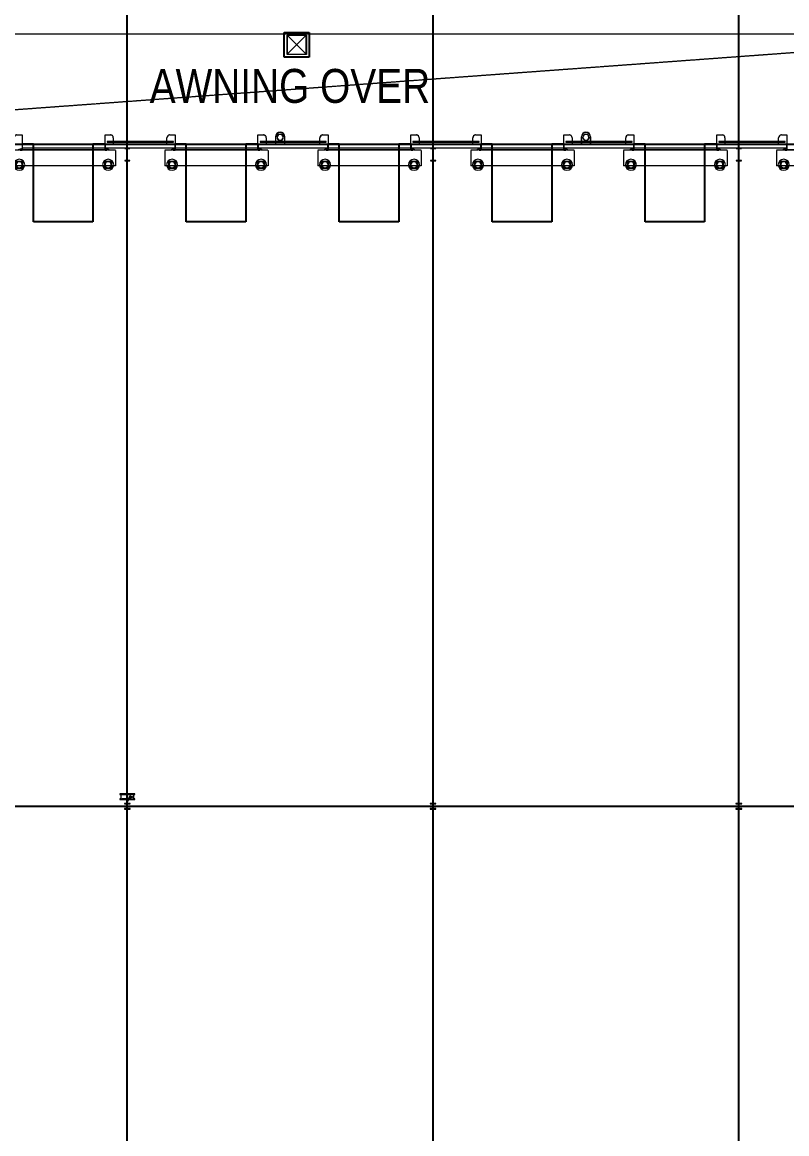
# Model space of a CAD drawing. Header units: millimetres. Extents: x -677815 to 476396, y -125373 to 39000.
# Drawn here: x 17138 to 44862, y -35873 to 4417 of the extents above; entities that cross this region are included whole.
import ezdxf

# ---------------------------------------------------------------- set-up
doc = ezdxf.new("R2010")
doc.units = ezdxf.units.MM
for name, pattern in [('Xref building Toll$0$_SBA Dash - Loose', [5, 3, -2]), ('Xref building Toll$0$_SBA Dash - Tight', [1.6, 1, -0.6]), ('Xref building Toll$0$CENTER', [7, 4, -1, 1, -1]), ('Xref building Toll$0$Grid Line', [22.225, 12.7, -3.175, 3.175, -3.175])]:
    doc.linetypes.add(name, pattern=pattern)
for name, color, linetype, lineweight in [('AM_BOR', 4, 'Continuous', 25), ('Xref building Toll$0$A-DETL', 90, 'Continuous', 9), ('Xref building Toll$0$A-DOOR', 31, 'Continuous', 9), ('Xref building Toll$0$A-DOOR-FRAM', 31, 'Continuous', 9), ('Xref building Toll$0$A-FLOR', 192, 'Continuous', 25), ('Xref building Toll$0$A-GENM', 13, 'Continuous', 9), ('Xref building Toll$0$A-WALL', 113, 'Continuous', 9), ('Xref building Toll$0$G-ANNO-TEXT', 40, 'Continuous', 35), ('Xref building Toll$0$P-PIPE', 3, 'Continuous', 9), ('Xref building Toll$0$P-SANR-FIXT', 6, 'Continuous', 9), ('Xref building Toll$0$P-SANR-FIXT-HDLN', 131, 'Continuous', 9), ('Xref building Toll$0$S-COLS', 52, 'Continuous', 9)]:
    doc.layers.add(name, color=color, linetype=linetype, lineweight=lineweight)
doc.layers.add('Xref building Toll$0$S-GRID', color=8, linetype='Continuous')
doc.styles.add('Xref building Toll$0$Arial Narrow_3', font='ARIALN.TTF', dxfattribs={"height": 1229.103343})

# ---------------------------------------------------------------- blocks, each defined once
blk = doc.blocks.new('Xref building Toll$0$Toll Grids')
at = {"layer": 'Xref building Toll$0$S-GRID', "linetype": 'Xref building Toll$0$Grid Line'}
for p, q in [((20948, -125373.3), (20948, 36031.5)), ((32035, -125373.3), (32035, 36031.5)), ((43122, -125373.3), (43122, 36031.5)), ((-9195.8, 0), (280997.7, 0)), ((-9195.8, -24000), (280997.7, -24000))]:
    blk.add_line(p, q, dxfattribs=at)
blk = doc.blocks.new('Xref building Toll$0$_SBA ROLLER LVDoor_C Clip At Side - 3000W x 3600H-V2-MASTER GROUND FLOOR')
at = {"layer": 'Xref building Toll$0$A-DOOR', "linetype": 'Xref building Toll$0$_SBA Dash - Tight'}
for p, q in [((-1875, 147), (-1875, 717)), ((-1875, 717), (1875, 717)), ((1875, 147), (1875, 717)), ((-1875, 147), (-1600, 147)), ((1600, 147), (1875, 147))]:
    blk.add_line(p, q, dxfattribs=at)
at = {"layer": 'Xref building Toll$0$A-DOOR'}
for p, q in [((-1625, 118), (-1580, 118)), ((-1625, 113), (-1625, 118)), ((-1575, 113), (-1625, 113)), ((-1580, 138), (-1575, 138)), ((-1580, 118), (-1580, 138)), ((-1575, 138), (-1575, 113)), ((-1575, 113), (-1500, 113)), ((-1575, 101), (-1575, 113)), ((-1518, 101), (-1575, 101)), ((-1568, 147), (1568, 147)), ((-1568, 117), (-1568, 147)), ((1568, 117), (-1568, 117)), ((-1506, 75), (-1506, 89)), ((-1500, 113), (-1500, -87)), ((1500, 113), (1575, 113)), ((1500, -87), (1500, 113)), ((1506, 89), (1506, 75)), ((1575, 101), (1518, 101)), ((1568, 147), (1568, 117)), ((1575, 138), (1580, 138)), ((1575, 113), (1575, 138)), ((1575, 113), (1575, 101)), ((1625, 113), (1575, 113)), ((1580, 138), (1580, 118)), ((1580, 118), (1625, 118)), ((1625, 118), (1625, 113)), ((-1575, -87), (-1575, -75)), ((-1500, -87), (-1575, -87)), ((1575, -87), (1500, -87)), ((1575, -75), (1575, -87))]:
    blk.add_line(p, q, dxfattribs=at)
at = {"layer": 'Xref building Toll$0$A-DOOR', "linetype": 'Xref building Toll$0$CENTER'}
for p, q in [((-1800, -75), (-1500, -75)), ((-1800, -305), (-1800, -75)), ((-1800, -75), (1800, -75)), ((-1500, -75), (-1500, -405)), ((1500, -405), (1500, -75)), ((1500, -75), (1800, -75)), ((1800, -75), (1800, -305)), ((-1500, -405), (-1700, -405)), ((1700, -405), (1500, -405))]:
    blk.add_line(p, q, dxfattribs=at)
at = {"layer": 'Xref building Toll$0$A-DOOR'}
for centre, start, end in [((-1518, 89), 360, 90), ((1518, 89), 90, 180)]:
    blk.add_arc(centre, 12, start, end, dxfattribs=at)
at = {"layer": 'Xref building Toll$0$A-DOOR', "linetype": 'Xref building Toll$0$CENTER'}
for centre, start, end in [((-1700, -305), 180, 270), ((1700, -305), 270, 0)]:
    blk.add_arc(centre, 100, start, end, dxfattribs=at)
at = {"layer": 'Xref building Toll$0$A-DOOR-FRAM'}
for p, q in [((-1575, 151), (-1505, 151)), ((-1575, 113), (-1575, 151)), ((-1505, 113), (-1575, 113)), ((-1573, 149), (-1573, 115)), ((-1505, 149), (-1573, 149)), ((-1573, 115), (-1505, 115)), ((-1505, 151), (-1505, 149)), ((-1505, 115), (-1505, 113)), ((1505, 151), (1575, 151)), ((1505, 149), (1505, 151)), ((1573, 149), (1505, 149)), ((1505, 115), (1573, 115)), ((1505, 113), (1505, 115)), ((1575, 113), (1505, 113)), ((1573, 115), (1573, 149)), ((1575, 151), (1575, 113)), ((-1800, -140), (-1800, -75)), ((-1800, -305), (-1800, -169)), ((-1506, -75), (-1500, -75)), ((-1500, -75), (-1500, -405)), ((1500, -75), (1506, -75)), ((1500, -405), (1500, -75)), ((1800, -75), (1800, -140)), ((1800, -169), (1800, -305)), ((-1500, -405), (-1700, -405)), ((1700, -405), (1500, -405))]:
    blk.add_line(p, q, dxfattribs=at)
at = {"layer": 'Xref building Toll$0$A-DOOR-FRAM', "lineweight": 9}
blk.add_line((1562, -75), (-1562, -75), dxfattribs=at)
at = {"layer": 'Xref building Toll$0$A-DOOR-FRAM'}
for centre, start, end in [((-1700, -305), 180, 270), ((1700, -305), 270, 0)]:
    blk.add_arc(centre, 100, start, end, dxfattribs=at)
blk = doc.blocks.new('Xref building Toll$0$Removable - Bollard Cast-In - 165 Bollard 1200 high - B2-623364-MASTER GROUND FLOOR')
at = {"layer": 'Xref building Toll$0$A-GENM'}
for p, q in [((122, 187), (-128, 187)), ((-128, 187), (-128, -63)), ((-128, -63), (-128, 187)), ((-128, 187), (122, 187)), ((-128, 187), (-128, 187)), ((122, -63), (122, 187)), ((122, 187), (122, -63)), ((122, 187), (122, 187)), ((-128, -63), (122, -63)), ((122, -63), (-128, -63)), ((-128, -63), (-128, -63)), ((122, -63), (122, -63))]:
    blk.add_line(p, q, dxfattribs=at)
for radius, start, end in [(200, 360, 180), (200, 0, 180), (200, 360, 180), (200, 0, 180), (200, 180, 360), (200, 180, 360), (200, 180, 360), (200, 180, 360), (113, 360, 180), (112, 0, 180), (113, 180, 360), (112, 180, 360)]:
    blk.add_arc((-3, 62), radius, start, end, dxfattribs=at)
blk = doc.blocks.new('Xref building Toll$0$_SBA ROLLER LVDoor_C Clip At Side - 3000W x 3600H-V1-MASTER GROUND FLOOR')
at = {"layer": 'Xref building Toll$0$A-DOOR', "linetype": 'Xref building Toll$0$_SBA Dash - Tight'}
for p, q in [((-1875, 147), (-1875, 717)), ((-1875, 717), (1875, 717)), ((1875, 147), (1875, 717)), ((-1875, 147), (-1600, 147)), ((1600, 147), (1875, 147))]:
    blk.add_line(p, q, dxfattribs=at)
at = {"layer": 'Xref building Toll$0$A-DOOR'}
for p, q in [((-1625, 118), (-1580, 118)), ((-1625, 113), (-1625, 118)), ((-1575, 113), (-1625, 113)), ((-1580, 138), (-1575, 138)), ((-1580, 118), (-1580, 138)), ((-1575, 138), (-1575, 113)), ((-1575, 113), (-1500, 113)), ((-1575, 101), (-1575, 113)), ((-1518, 101), (-1575, 101)), ((-1568, 147), (1568, 147)), ((-1568, 117), (-1568, 147)), ((1568, 117), (-1568, 117)), ((-1506, 75), (-1506, 89)), ((-1500, 113), (-1500, -87)), ((1500, 113), (1575, 113)), ((1500, -87), (1500, 113)), ((1506, 89), (1506, 75)), ((1575, 101), (1518, 101)), ((1568, 147), (1568, 117)), ((1575, 138), (1580, 138)), ((1575, 113), (1575, 138)), ((1575, 113), (1575, 101)), ((1625, 113), (1575, 113)), ((1580, 138), (1580, 118)), ((1580, 118), (1625, 118)), ((1625, 118), (1625, 113)), ((-1575, -87), (-1575, -75)), ((-1500, -87), (-1575, -87)), ((1575, -87), (1500, -87)), ((1575, -75), (1575, -87))]:
    blk.add_line(p, q, dxfattribs=at)
at = {"layer": 'Xref building Toll$0$A-DOOR', "linetype": 'Xref building Toll$0$CENTER'}
for p, q in [((-1800, -75), (-1500, -75)), ((-1800, -305), (-1800, -75)), ((-1800, -75), (1800, -75)), ((-1500, -75), (-1500, -405)), ((1500, -405), (1500, -75)), ((1500, -75), (1800, -75)), ((1800, -75), (1800, -305)), ((-1500, -405), (-1700, -405)), ((1700, -405), (1500, -405))]:
    blk.add_line(p, q, dxfattribs=at)
at = {"layer": 'Xref building Toll$0$A-DOOR'}
for centre, start, end in [((-1518, 89), 360, 90), ((1518, 89), 90, 180)]:
    blk.add_arc(centre, 12, start, end, dxfattribs=at)
at = {"layer": 'Xref building Toll$0$A-DOOR', "linetype": 'Xref building Toll$0$CENTER'}
for centre, start, end in [((-1700, -305), 180, 270), ((1700, -305), 270, 0)]:
    blk.add_arc(centre, 100, start, end, dxfattribs=at)
at = {"layer": 'Xref building Toll$0$A-DOOR-FRAM'}
for p, q in [((-1575, 151), (-1505, 151)), ((-1575, 113), (-1575, 151)), ((-1505, 113), (-1575, 113)), ((-1573, 149), (-1573, 115)), ((-1505, 149), (-1573, 149)), ((-1573, 115), (-1505, 115)), ((-1505, 151), (-1505, 149)), ((-1505, 115), (-1505, 113)), ((1505, 151), (1575, 151)), ((1505, 149), (1505, 151)), ((1573, 149), (1505, 149)), ((1505, 115), (1573, 115)), ((1505, 113), (1505, 115)), ((1575, 113), (1505, 113)), ((1573, 115), (1573, 149)), ((1575, 151), (1575, 113)), ((-1800, -140), (-1800, -75)), ((-1800, -305), (-1800, -169)), ((-1506, -75), (-1500, -75)), ((-1500, -75), (-1500, -405)), ((1500, -75), (1506, -75)), ((1500, -405), (1500, -75)), ((1800, -75), (1800, -140)), ((1800, -169), (1800, -305)), ((-1500, -405), (-1700, -405)), ((1700, -405), (1500, -405))]:
    blk.add_line(p, q, dxfattribs=at)
at = {"layer": 'Xref building Toll$0$A-DOOR-FRAM', "lineweight": 9}
blk.add_line((1562, -75), (-1562, -75), dxfattribs=at)
at = {"layer": 'Xref building Toll$0$A-DOOR-FRAM'}
for centre, start, end in [((-1700, -305), 180, 270), ((1700, -305), 270, 0)]:
    blk.add_arc(centre, 100, start, end, dxfattribs=at)
blk = doc.blocks.new('Xref building Toll$0$_SBA ROLLER LVDoor_C Clip At Side - 3000W x 3600H-V4-MASTER GROUND FLOOR')
at = {"layer": 'Xref building Toll$0$A-DOOR', "linetype": 'Xref building Toll$0$_SBA Dash - Tight'}
for p, q in [((-1875, 147), (-1875, 717)), ((-1875, 717), (1875, 717)), ((1875, 147), (1875, 717)), ((-1875, 147), (-1600, 147)), ((1600, 147), (1875, 147))]:
    blk.add_line(p, q, dxfattribs=at)
at = {"layer": 'Xref building Toll$0$A-DOOR'}
for p, q in [((-1625, 118), (-1580, 118)), ((-1625, 113), (-1625, 118)), ((-1575, 113), (-1625, 113)), ((-1580, 138), (-1575, 138)), ((-1580, 118), (-1580, 138)), ((-1575, 138), (-1575, 113)), ((-1575, 113), (-1500, 113)), ((-1575, 101), (-1575, 113)), ((-1518, 101), (-1575, 101)), ((-1568, 147), (1568, 147)), ((-1568, 117), (-1568, 147)), ((1568, 117), (-1568, 117)), ((-1506, 75), (-1506, 89)), ((-1500, 113), (-1500, -87)), ((1500, 113), (1575, 113)), ((1500, -87), (1500, 113)), ((1506, 89), (1506, 75)), ((1575, 101), (1518, 101)), ((1568, 147), (1568, 117)), ((1575, 138), (1580, 138)), ((1575, 113), (1575, 138)), ((1575, 113), (1575, 101)), ((1625, 113), (1575, 113)), ((1580, 138), (1580, 118)), ((1580, 118), (1625, 118)), ((1625, 118), (1625, 113)), ((-1575, -87), (-1575, -75)), ((-1500, -87), (-1575, -87)), ((1575, -87), (1500, -87)), ((1575, -75), (1575, -87))]:
    blk.add_line(p, q, dxfattribs=at)
at = {"layer": 'Xref building Toll$0$A-DOOR', "linetype": 'Xref building Toll$0$CENTER'}
for p, q in [((-1800, -75), (-1500, -75)), ((-1800, -305), (-1800, -75)), ((-1800, -75), (1800, -75)), ((-1500, -75), (-1500, -405)), ((1500, -405), (1500, -75)), ((1500, -75), (1800, -75)), ((1800, -75), (1800, -305)), ((-1500, -405), (-1700, -405)), ((1700, -405), (1500, -405))]:
    blk.add_line(p, q, dxfattribs=at)
at = {"layer": 'Xref building Toll$0$A-DOOR'}
for centre, start, end in [((-1518, 89), 360, 90), ((1518, 89), 90, 180)]:
    blk.add_arc(centre, 12, start, end, dxfattribs=at)
at = {"layer": 'Xref building Toll$0$A-DOOR', "linetype": 'Xref building Toll$0$CENTER'}
for centre, start, end in [((-1700, -305), 180, 270), ((1700, -305), 270, 0)]:
    blk.add_arc(centre, 100, start, end, dxfattribs=at)
at = {"layer": 'Xref building Toll$0$A-DOOR-FRAM'}
for p, q in [((-1575, 151), (-1505, 151)), ((-1575, 113), (-1575, 151)), ((-1505, 113), (-1575, 113)), ((-1573, 149), (-1573, 115)), ((-1505, 149), (-1573, 149)), ((-1573, 115), (-1505, 115)), ((-1505, 151), (-1505, 149)), ((-1505, 115), (-1505, 113)), ((1505, 151), (1575, 151)), ((1505, 149), (1505, 151)), ((1573, 149), (1505, 149)), ((1505, 115), (1573, 115)), ((1505, 113), (1505, 115)), ((1575, 113), (1505, 113)), ((1573, 115), (1573, 149)), ((1575, 151), (1575, 113)), ((-1800, -140), (-1800, -75)), ((-1800, -305), (-1800, -169)), ((-1506, -75), (-1500, -75)), ((-1500, -75), (-1500, -405)), ((1500, -75), (1503, -75)), ((1500, -405), (1500, -75)), ((1800, -75), (1800, -140)), ((1800, -169), (1800, -305)), ((-1500, -405), (-1700, -405)), ((1700, -405), (1500, -405))]:
    blk.add_line(p, q, dxfattribs=at)
at = {"layer": 'Xref building Toll$0$A-DOOR-FRAM', "lineweight": 9}
blk.add_line((1562, -75), (-1562, -75), dxfattribs=at)
at = {"layer": 'Xref building Toll$0$A-DOOR-FRAM'}
for centre, start, end in [((-1700, -305), 180, 270), ((1700, -305), 270, 0)]:
    blk.add_arc(centre, 100, start, end, dxfattribs=at)
blk = doc.blocks.new('Xref building Toll$0$UC-Universal Column-Column - C2_5-200UC60-1338436-MASTER GROUND FLOOR')
at = {"layer": 'Xref building Toll$0$S-COLS', "lineweight": 18}
for p, q in [((105, 102.5), (-105, 102.5)), ((-105, 102.5), (-105, 88.3)), ((-105, 88.3), (-16.05, 88.3)), ((-4.65, 76.9), (-4.65, -76.9)), ((4.65, -76.9), (4.65, 76.9)), ((16.05, 88.3), (105, 88.3)), ((105, 88.3), (105, 102.5)), ((-16.05, -88.3), (-105, -88.3)), ((-105, -88.3), (-105, -102.5)), ((-105, -102.5), (105, -102.5)), ((105, -88.3), (16.05, -88.3)), ((105, -102.5), (105, -88.3))]:
    blk.add_line(p, q, dxfattribs=at)
at = {"layer": 'Xref building Toll$0$S-COLS'}
for p, q in [((-105, 102.5), (-105, 102.5)), ((-105, 88.3), (-105, 88.3)), ((105, 102.5), (105, 102.5)), ((105, 88.3), (105, 88.3)), ((-105, -88.3), (-105, -88.3)), ((-105, -102.5), (-105, -102.5)), ((105, -88.3), (105, -88.3)), ((105, -102.5), (105, -102.5))]:
    blk.add_line(p, q, dxfattribs=at)
at = {"layer": 'Xref building Toll$0$S-COLS', "lineweight": 18}
for centre, start, end in [((-16.05, 76.9), 0, 90), ((16.05, 76.9), 90, 180), ((-16.05, -76.9), 270, 0), ((16.05, -76.9), 180, 270)]:
    blk.add_arc(centre, 11.4, start, end, dxfattribs=at)
blk = doc.blocks.new('Xref building Toll$0$UB-Universal Beam-Column - C1_5_460UB67-1338434-MASTER GROUND FLOOR')
at = {"layer": 'Xref building Toll$0$S-COLS', "lineweight": 18}
for p, q in [((95, 227), (-95, 227)), ((-95, 227), (-95, 214.3)), ((-95, 214.3), (-15.65, 214.3)), ((-4.25, 202.9), (-4.25, -202.9)), ((4.25, -202.9), (4.25, 202.9)), ((15.65, 214.3), (95, 214.3)), ((95, 214.3), (95, 227)), ((-15.65, -214.3), (-95, -214.3)), ((-95, -214.3), (-95, -227)), ((-95, -227), (95, -227)), ((95, -214.3), (15.65, -214.3)), ((95, -227), (95, -214.3))]:
    blk.add_line(p, q, dxfattribs=at)
at = {"layer": 'Xref building Toll$0$S-COLS'}
for p, q in [((-95, 227), (-95, 227)), ((-95, 214.3), (-95, 214.3)), ((95, 227), (95, 227)), ((95, 214.3), (95, 214.3)), ((-95, -214.3), (-95, -214.3)), ((-95, -227), (-95, -227)), ((95, -214.3), (95, -214.3)), ((95, -227), (95, -227))]:
    blk.add_line(p, q, dxfattribs=at)
at = {"layer": 'Xref building Toll$0$S-COLS', "lineweight": 18}
for centre, start, end in [((-15.65, 202.9), 0, 90), ((15.65, 202.9), 90, 180), ((-15.65, -202.9), 270, 0), ((15.65, -202.9), 180, 270)]:
    blk.add_arc(centre, 11.4, start, end, dxfattribs=at)
blk = doc.blocks.new('Xref building Toll$0$DWP_Downpipe - 225mm-1784091-MASTER GROUND FLOOR')
at = {"layer": 'Xref building Toll$0$P-PIPE'}
for radius, start, end in [(113, 0, 180), (112, 0, 180), (113, 180, 360), (112, 180, 0), (107, 0, 180), (108, 360, 180), (107, 180, 360), (108, 180, 360)]:
    blk.add_arc((-34, -236), radius, start, end, dxfattribs=at)
blk = doc.blocks.new('Xref building Toll$0$IVS-GM-DownPipe Cover - DP 225mm-V82-MASTER GROUND FLOOR')
at = {"layer": 'Xref building Toll$0$A-GENM'}
for p, q in [((-166, 0), (-166, -170)), ((-162, -170), (-162, 0)), ((162, 0), (162, -170)), ((-166, -199), (-166, -264)), ((-162, -264), (-162, -199)), ((162, -199), (162, -264)), ((166, -170), (166, 0)), ((166, -264), (166, -199))]:
    blk.add_line(p, q, dxfattribs=at)
for radius, start in [(166, 360), (162, 0)]:
    blk.add_arc((0, 0), radius, start, 180, dxfattribs=at)
blk = doc.blocks.new('Xref building Toll$0$IVS-PLF-Floor Based-Site Sump Pit - 900x900x900mm-1389666-MASTER GROUND FLOOR')
at = {"layer": 'Xref building Toll$0$P-SANR-FIXT'}
for p, q in [((-350, 350), (350, 350)), ((-350, -350), (-350, 350)), ((345, 345), (-345, 345)), ((-345, 345), (-345, -345)), ((345, -345), (345, 345)), ((350, 350), (350, -350)), ((350, -350), (-350, -350)), ((-345, -345), (345, -345))]:
    blk.add_line(p, q, dxfattribs=at)
at = {"layer": 'Xref building Toll$0$P-SANR-FIXT-HDLN'}
for p, q in [((-345, -345), (345, 345)), ((-345, 345), (345, -345))]:
    blk.add_line(p, q, dxfattribs=at)
blk = doc.blocks.new('Xref building Toll$0$Fire_Hose_Reel_-_Non_Hosted_9381 - Fire_Hose_Reel_-_Non_Hosted_9381-1827019-MASTER GROUND FLOOR')
at = {"layer": 'Xref building Toll$0$P-SANR-FIXT'}
for p, q in [((269, 249), (-272, 249)), ((-272, 249), (-272, 224)), ((-272, 224), (-238, 224)), ((-238, 69), (-272, 69)), ((-272, 69), (-272, 44)), ((-272, 44), (269, 44)), ((-238, 224), (-238, 69)), ((-238, 224), (233, 224)), ((-238, 69), (233, 69)), ((-188, 69), (-188, 59)), ((-61, 69), (-188, 69)), ((-188, 69), (-61, 69)), ((-188, 59), (-188, 69)), ((-188, 69), (-188, 69)), ((-188, 59), (-61, 59)), ((-61, 59), (-188, 59)), ((-188, 59), (-188, 59)), ((-23, 67), (-186, 67)), ((-186, 67), (-186, 61)), ((-186, 61), (-186, 67)), ((-186, 67), (-23, 67)), ((-186, 67), (-186, 67)), ((-186, 61), (-26, 61)), ((-26, 61), (-186, 61)), ((-186, 61), (-186, 61)), ((-90, 250), (-90, 240)), ((-61, 59), (-61, 69)), ((-61, 69), (-61, 59)), ((-61, 69), (-61, 69)), ((-61, 59), (-61, 59)), ((-26, 61), (-10, 42)), ((-10, 42), (-26, 61)), ((-26, 61), (-26, 61)), ((-5, 46), (-23, 67)), ((-23, 67), (-5, 46)), ((-23, 67), (-23, 67)), ((0, 23), (-20, 12)), ((-20, 12), (0, 23)), ((-20, 12), (-20, -12)), ((-20, -12), (-20, 12)), ((-20, 12), (-20, 12)), ((-16, 40), (-16, 30)), ((0, 18), (-16, 9)), ((-16, 9), (0, 18)), ((0, 18), (-16, 9)), ((-16, 9), (0, 18)), ((-16, 9), (-16, -9)), ((-16, -9), (-16, 9)), ((-16, 9), (-16, 9)), ((-16, 9), (-16, -9)), ((-16, -9), (-16, 9)), ((-16, 9), (-16, 9)), ((128, 112), (-13, 20)), ((-12, 100), (-12, 27)), ((-11, 16), (131, 109)), ((30, 48), (-10, 48)), ((-10, 48), (-10, 48)), ((-10, 48), (40, 48)), ((-10, 42), (-10, 48)), ((-10, 42), (-10, 48)), ((-10, 42), (-5, 46)), ((-5, 46), (-10, 42)), ((-10, 42), (-10, 42)), ((40, 42), (-10, 42)), ((-10, 42), (-10, 42)), ((-10, 42), (30, 42)), ((-10, 40), (-10, 0)), ((-5, 46), (-5, 46)), ((0, 250), (0, 250)), ((0, 250), (0, 250)), ((0, 240), (0, 240)), ((0, 240), (0, 240)), ((0, 100), (0, 100)), ((0, 100), (0, 100)), ((0, 40), (0, 40)), ((0, 40), (0, 40)), ((0, 40), (0, 40)), ((0, 40), (0, 40)), ((0, 27), (0, 27)), ((0, 27), (0, 27)), ((20, 12), (0, 23)), ((0, 23), (20, 12)), ((0, 23), (0, 23)), ((16, 9), (0, 18)), ((0, 18), (16, 9)), ((0, 18), (0, 18)), ((16, 9), (0, 18)), ((0, 18), (16, 9)), ((0, 18), (0, 18)), ((0, 0), (0, 0)), ((0, 0), (0, 0)), ((10, 0), (10, 40)), ((13, 27), (13, 100)), ((16, 30), (16, 40)), ((16, -9), (16, 9)), ((16, 9), (16, -9)), ((16, 9), (16, 9)), ((16, -9), (16, 9)), ((16, 9), (16, -9)), ((16, 9), (16, 9)), ((33, 29), (18, -7)), ((20, -12), (20, 12)), ((20, 12), (20, -12)), ((20, 12), (20, 12)), ((22, -9), (36, 28)), ((40, 48), (30, 48)), ((30, 42), (30, 48)), ((30, 42), (40, 42)), ((33, 29), (36, 28)), ((36, 28), (33, 29)), ((79, 155), (38, 54)), ((38, 54), (42, 53)), ((42, 53), (38, 54)), ((40, 48), (40, 42)), ((42, 53), (82, 153)), ((42, 42), (42, 48)), ((114, 149), (79, 149)), ((79, 129), (114, 129)), ((127, 159), (85, 159)), ((85, 155), (127, 155)), ((122, 165), (87, 165)), ((87, 157), (87, 157)), ((87, 157), (87, 157)), ((87, 150), (122, 150)), ((90, 240), (90, 250)), ((185, 149), (114, 149)), ((114, 129), (185, 129)), ((122, 157), (122, 157)), ((122, 157), (122, 157)), ((124, 152), (124, 116)), ((130, 152), (130, 115)), ((132, 152), (132, 152)), ((132, 152), (132, 152)), ((132, 116), (132, 116)), ((132, 116), (132, 116)), ((134, 115), (134, 152)), ((139, 116), (139, 152)), ((233, 69), (233, 224)), ((233, 224), (269, 224)), ((269, 69), (233, 69)), ((269, 224), (269, 249)), ((269, 44), (269, 69)), ((-20, -12), (0, -23)), ((0, -23), (-20, -12)), ((-20, -12), (-20, -12)), ((-16, -9), (0, -18)), ((0, -18), (-16, -9)), ((-16, -9), (-16, -9)), ((-16, -9), (0, -18)), ((0, -18), (-16, -9)), ((-16, -9), (-16, -9)), ((0, -18), (16, -9)), ((16, -9), (0, -18)), ((0, -18), (16, -9)), ((16, -9), (0, -18)), ((0, -23), (20, -12)), ((20, -12), (0, -23)), ((0, -18), (0, -18)), ((0, -18), (0, -18)), ((0, -23), (0, -23)), ((16, -9), (16, -9)), ((16, -9), (16, -9)), ((20, -12), (20, -12))]:
    blk.add_line(p, q, dxfattribs=at)
at = {"layer": 'Xref building Toll$0$P-SANR-FIXT', "flags": 128}
for points in [[(-13, 20), (-23, 0), (-13, -20), (10, -21), (22, -9)], [(18, -7), (4, -19), (-14, -13), (-19, 5), (-11, 16)], [(-16, 30), (-16, 5), (-16, 0)], [(16, 0), (16, 14), (16, 30)], [(185, 149), (224, 149), (224, 149)], [(224, 129), (186, 129), (185, 129)]]:
    blk.add_lwpolyline(points, dxfattribs=at)
at = {"layer": 'Xref building Toll$0$P-SANR-FIXT'}
for centre, radius, start, end in [((0, 0), 20, 360, 180), ((0, 0), 20, 0, 180), ((0, 0), 20, 180, 360), ((0, 0), 16, 90, 270), ((0, 0), 12.5, 360, 180), ((0, 0), 12.5, 0, 180), ((0, 0), 12.5, 360, 180), ((0, 0), 12.5, 0, 180), ((0, 0), 12.5, 180, 360), ((0, 0), 12.5, 180, 360), ((0, 0), 12.5, 180, 360), ((0, 0), 12.5, 180, 360), ((0, 0), 16, 270, 90), ((224, 139), 10, 0, 180), ((224, 139), 10, 180, 360), ((0, 0), 20, 180, 360)]:
    blk.add_arc(centre, radius, start, end, dxfattribs=at)
for centre, start_param, end_param in [((79, 139), 4.712389, 7.853982), ((79, 139), 1.570796, 4.712389), ((114, 139), 4.712389, 7.853982), ((114, 139), 4.712389, 7.853982), ((114, 139), 1.570796, 4.712389), ((114, 139), 1.570796, 4.712389)]:
    blk.add_ellipse(centre, major_axis=(0, 10), ratio=0.935789, start_param=start_param, end_param=end_param, dxfattribs=at)
blk = doc.blocks.new('Xref building Toll$0$building block 28092016')
at = {"layer": 'Xref building Toll$0$A-DETL', "linetype": 'Xref building Toll$0$_SBA Dash - Loose'}
for p, q in [((722550, -667499), (777059, -667499)), ((777059, -667499), (722550, -671499))]:
    blk.add_line(p, q, dxfattribs=at)
at = {"layer": 'Xref building Toll$0$A-FLOR'}
for p, q in [((749192, -667450), (750092, -667450)), ((749192, -668350), (749192, -667450)), ((750092, -667450), (750092, -668350)), ((750092, -668350), (749192, -668350)), ((740092, -671499), (739690, -671499)), ((740092, -671691), (740092, -671499)), ((742690, -671499), (742252, -671499)), ((742252, -671499), (742252, -671691)), ((745637, -671499), (745236, -671499)), ((745637, -671691), (745637, -671499)), ((748236, -671499), (747797, -671499)), ((747797, -671499), (747797, -671691)), ((751183, -671499), (750781, -671499)), ((751183, -671691), (751183, -671499)), ((753781, -671499), (753343, -671499)), ((753343, -671499), (753343, -671691)), ((756728, -671499), (756326, -671499)), ((756728, -671691), (756728, -671499)), ((759326, -671499), (758888, -671499)), ((758888, -671499), (758888, -671691)), ((762273, -671499), (761871, -671499)), ((762273, -671691), (762273, -671499)), ((764871, -671499), (764433, -671499)), ((764433, -671499), (764433, -671691)), ((740092, -674319), (740092, -671721)), ((742252, -671721), (742252, -674319)), ((745637, -674319), (745637, -671721)), ((747797, -671721), (747797, -674319)), ((751183, -674319), (751183, -671721)), ((753343, -671721), (753343, -674319)), ((756728, -674319), (756728, -671721)), ((758888, -671721), (758888, -674319)), ((762273, -674319), (762273, -671721)), ((764433, -671721), (764433, -674319)), ((742252, -674319), (740092, -674319)), ((747797, -674319), (745637, -674319)), ((753343, -674319), (751183, -674319)), ((758888, -674319), (756728, -674319)), ((764433, -674319), (762273, -674319))]:
    blk.add_line(p, q, dxfattribs=at)
at = {"layer": 'Xref building Toll$0$A-WALL'}
for p, q in [((739690, -671499), (742690, -671499)), ((742696, -671499), (745230, -671499)), ((742696, -671499), (742696, -671649)), ((745230, -671649), (745230, -671499)), ((745236, -671499), (748236, -671499)), ((748242, -671499), (750775, -671499)), ((748242, -671499), (748242, -671649)), ((750775, -671649), (750775, -671499)), ((750781, -671499), (753781, -671499)), ((753787, -671499), (756320, -671499)), ((753787, -671499), (753787, -671649)), ((756320, -671649), (756320, -671499)), ((756326, -671499), (759326, -671499)), ((759332, -671499), (761865, -671499)), ((759332, -671499), (759332, -671649)), ((761865, -671649), (761865, -671499)), ((761871, -671499), (764871, -671499)), ((764877, -671499), (767410, -671499)), ((764877, -671499), (764877, -671649)), ((767410, -671649), (767410, -671499)), ((742690, -671649), (739690, -671649)), ((743403, -671649), (742696, -671649)), ((745230, -671649), (743593, -671649)), ((748236, -671649), (745236, -671649)), ((750775, -671649), (748242, -671649)), ((753781, -671649), (750781, -671649)), ((754490, -671649), (753787, -671649)), ((756320, -671649), (754680, -671649)), ((759326, -671649), (756326, -671649)), ((761865, -671649), (759332, -671649)), ((764871, -671649), (761871, -671649)), ((765577, -671649), (764877, -671649)), ((767410, -671649), (765767, -671649))]:
    blk.add_line(p, q, dxfattribs=at)
at = {"layer": 'Xref building Toll$0$A-WALL', "lineweight": 18}
for p, q in [((745168, -671405), (742765, -671405)), ((742765, -671405), (742765, -671434)), ((742765, -671434), (745168, -671434)), ((745168, -671434), (745168, -671405)), ((750713, -671405), (748311, -671405)), ((748311, -671405), (748311, -671434)), ((748311, -671434), (750713, -671434)), ((750713, -671434), (750713, -671405)), ((756258, -671405), (753856, -671405)), ((753856, -671405), (753856, -671434)), ((753856, -671434), (756258, -671434)), ((756258, -671434), (756258, -671405)), ((761803, -671405), (759401, -671405)), ((759401, -671405), (759401, -671434)), ((759401, -671434), (761803, -671434)), ((761803, -671434), (761803, -671405)), ((767348, -671405), (764946, -671405)), ((764946, -671405), (764946, -671434)), ((764946, -671434), (767348, -671434)), ((767348, -671434), (767348, -671405))]:
    blk.add_line(p, q, dxfattribs=at)
at = {"layer": 'Xref building Toll$0$A-DOOR', "rotation": 180}
for name, p in [('Xref building Toll$0$_SBA ROLLER LVDoor_C Clip At Side - 3000W x 3600H-V2-MASTER GROUND FLOOR', (741190, -671574)), ('Xref building Toll$0$_SBA ROLLER LVDoor_C Clip At Side - 3000W x 3600H-V2-MASTER GROUND FLOOR', (746736, -671574)), ('Xref building Toll$0$_SBA ROLLER LVDoor_C Clip At Side - 3000W x 3600H-V1-MASTER GROUND FLOOR', (752281, -671574)), ('Xref building Toll$0$_SBA ROLLER LVDoor_C Clip At Side - 3000W x 3600H-V2-MASTER GROUND FLOOR', (757826, -671574)), ('Xref building Toll$0$_SBA ROLLER LVDoor_C Clip At Side - 3000W x 3600H-V1-MASTER GROUND FLOOR', (763371, -671574)), ('Xref building Toll$0$_SBA ROLLER LVDoor_C Clip At Side - 3000W x 3600H-V4-MASTER GROUND FLOOR', (768916, -671574))]:
    blk.add_blockref(name, p, dxfattribs=at)
at = {"layer": 'Xref building Toll$0$A-GENM'}
for name, p in [('Xref building Toll$0$IVS-GM-DownPipe Cover - DP 225mm-V82-MASTER GROUND FLOOR', (749041, -671236)), ('Xref building Toll$0$IVS-GM-DownPipe Cover - DP 225mm-V82-MASTER GROUND FLOOR', (760128, -671236)), ('Xref building Toll$0$Removable - Bollard Cast-In - 165 Bollard 1200 high - B2-623364-MASTER GROUND FLOOR', (739581, -672312)), ('Xref building Toll$0$Removable - Bollard Cast-In - 165 Bollard 1200 high - B2-623364-MASTER GROUND FLOOR', (742807, -672312)), ('Xref building Toll$0$Removable - Bollard Cast-In - 165 Bollard 1200 high - B2-623364-MASTER GROUND FLOOR', (745126, -672312)), ('Xref building Toll$0$Removable - Bollard Cast-In - 165 Bollard 1200 high - B2-623364-MASTER GROUND FLOOR', (748352, -672312)), ('Xref building Toll$0$Removable - Bollard Cast-In - 165 Bollard 1200 high - B2-623364-MASTER GROUND FLOOR', (750672, -672312)), ('Xref building Toll$0$Removable - Bollard Cast-In - 165 Bollard 1200 high - B2-623364-MASTER GROUND FLOOR', (753898, -672312)), ('Xref building Toll$0$Removable - Bollard Cast-In - 165 Bollard 1200 high - B2-623364-MASTER GROUND FLOOR', (756217, -672312)), ('Xref building Toll$0$Removable - Bollard Cast-In - 165 Bollard 1200 high - B2-623364-MASTER GROUND FLOOR', (759443, -672312)), ('Xref building Toll$0$Removable - Bollard Cast-In - 165 Bollard 1200 high - B2-623364-MASTER GROUND FLOOR', (761762, -672312)), ('Xref building Toll$0$Removable - Bollard Cast-In - 165 Bollard 1200 high - B2-623364-MASTER GROUND FLOOR', (764988, -672312)), ('Xref building Toll$0$Removable - Bollard Cast-In - 165 Bollard 1200 high - B2-623364-MASTER GROUND FLOOR', (767307, -672312))]:
    blk.add_blockref(name, p, dxfattribs=at)
at = {"layer": 'Xref building Toll$0$P-PIPE', "rotation": 180}
for p in [(749008, -671491), (760095, -671491)]:
    blk.add_blockref('Xref building Toll$0$DWP_Downpipe - 225mm-1784091-MASTER GROUND FLOOR', p, dxfattribs=at)
at = {"layer": 'Xref building Toll$0$P-SANR-FIXT'}
for name, p in [('Xref building Toll$0$IVS-PLF-Floor Based-Site Sump Pit - 900x900x900mm-1389666-MASTER GROUND FLOOR', (749642, -667900)), ('Xref building Toll$0$Fire_Hose_Reel_-_Non_Hosted_9381 - Fire_Hose_Reel_-_Non_Hosted_9381-1827019-MASTER GROUND FLOOR', (743498, -695304))]:
    blk.add_blockref(name, p, dxfattribs=at)
at = {"layer": 'Xref building Toll$0$S-COLS'}
for p in [(743498, -671876), (754585, -671876), (765672, -671876)]:
    blk.add_blockref('Xref building Toll$0$UB-Universal Beam-Column - C1_5_460UB67-1338434-MASTER GROUND FLOOR', p, dxfattribs=at)
at = {"layer": 'Xref building Toll$0$S-COLS', "rotation": 180}
for p in [(743498, -695499), (754585, -695499), (765672, -695499)]:
    blk.add_blockref('Xref building Toll$0$UC-Universal Column-Column - C2_5-200UC60-1338436-MASTER GROUND FLOOR', p, dxfattribs=at)
at = {"layer": 'Xref building Toll$0$G-ANNO-TEXT', "color": 7, "insert": (744311, -668776), "char_height": 1229.1, "width": 12150, "attachment_point": 1, "line_spacing_factor": 0.968573, "style": 'Xref building Toll$0$Arial Narrow_3'}
blk.add_mtext('AWNING OVER', dxfattribs=at)
blk = doc.blocks.new('Xref building Toll')
for name, p in [('Xref building Toll$0$Toll Grids', (0, 0)), ('Xref building Toll$0$building block 28092016', (-722550, 671499))]:
    blk.add_blockref(name, p)

msp = doc.modelspace()

# ---------------------------------------------------------------- block references
at = {"layer": 'AM_BOR'}
msp.add_blockref('Xref building Toll', (0, 0), dxfattribs=at)

doc.saveas('drawing.dxf')
